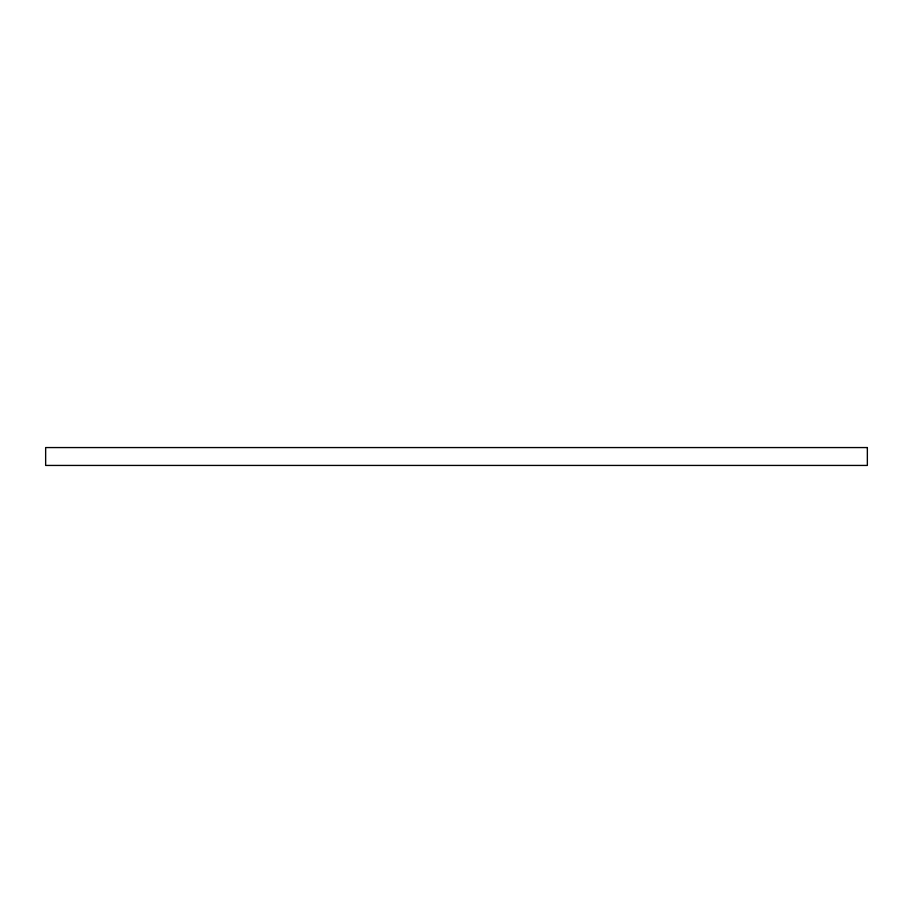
<?xml version="1.0" encoding="UTF-8"?>
<svg xmlns="http://www.w3.org/2000/svg" width="913" height="913" viewBox="0 0 913 913"><rect width="100%" height="100%" fill="white"/><g stroke="black" fill="none" stroke-linecap="round" stroke-linejoin="round"><path stroke-width="1.37" d="M867.35 447.564L45.65 447.564L45.65 465.436L867.35 465.436L867.35 447.564"/></g></svg>
